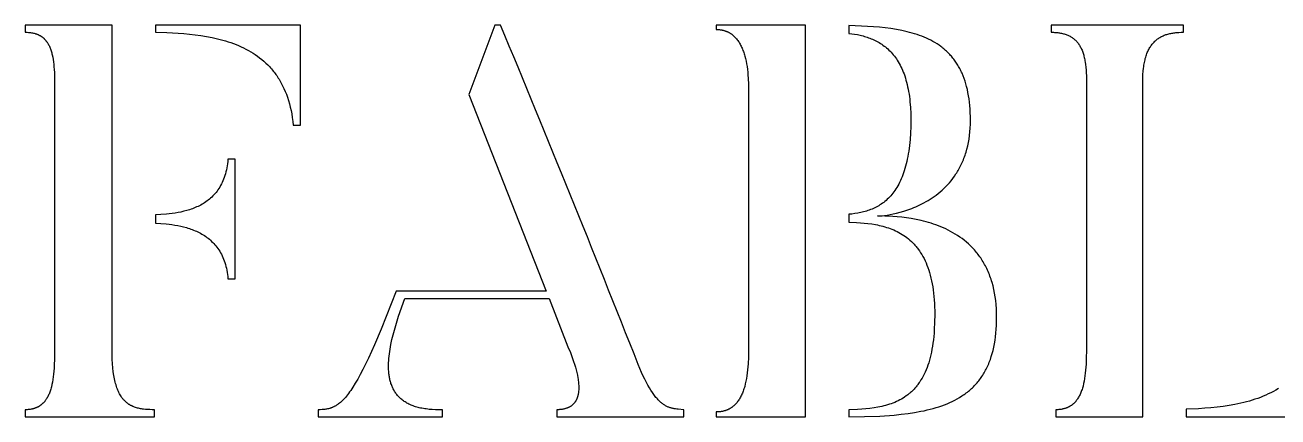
# Model space of a CAD drawing. Header units: millimetres. Extents: x 3735 to 5333, y 3252 to 4770.
# Drawn here: x 4946.7 to 4994.59, y 3335.86 to 3350.86 of the extents above; entities that cross this region are included whole.
import ezdxf

# ---------------------------------------------------------------- set-up
doc = ezdxf.new("R2010")
doc.units = ezdxf.units.MM
doc.layers.add('MASHARAB', color=6, linetype='Continuous', true_color=0xff00ff)

msp = doc.modelspace()

# ---------------------------------------------------------------- linework, layer by layer
at = {"layer": 'MASHARAB'}
for points in [[(4950.026, 3338.44), (4950.026, 3350.862), (4946.703, 3350.862), (4946.703, 3350.585), (4946.746, 3350.584), (4946.788, 3350.583), (4946.83, 3350.58), (4946.87, 3350.577), (4946.909, 3350.572), (4946.947, 3350.567), (4946.984, 3350.56), (4947.02, 3350.553), (4947.055, 3350.545), (4947.09, 3350.535), (4947.106, 3350.53), (4947.123, 3350.525), (4947.139, 3350.519), (4947.155, 3350.513), (4947.171, 3350.507), (4947.186, 3350.501), (4947.201, 3350.494), (4947.217, 3350.487), (4947.231, 3350.48), (4947.246, 3350.473), (4947.26, 3350.465), (4947.275, 3350.458), (4947.288, 3350.45), (4947.302, 3350.441), (4947.316, 3350.433), (4947.329, 3350.424), (4947.342, 3350.415), (4947.355, 3350.406), (4947.367, 3350.396), (4947.38, 3350.386), (4947.392, 3350.376), (4947.404, 3350.366), (4947.416, 3350.356), (4947.427, 3350.345), (4947.439, 3350.334), (4947.45, 3350.323), (4947.461, 3350.311), (4947.472, 3350.299), (4947.482, 3350.287), (4947.493, 3350.275), (4947.503, 3350.263), (4947.513, 3350.25), (4947.523, 3350.237), (4947.532, 3350.224), (4947.542, 3350.211), (4947.551, 3350.197), (4947.569, 3350.169), (4947.586, 3350.14), (4947.603, 3350.11), (4947.619, 3350.079), (4947.634, 3350.047), (4947.648, 3350.014), (4947.662, 3349.98), (4947.675, 3349.945), (4947.688, 3349.909), (4947.7, 3349.873), (4947.711, 3349.835), (4947.722, 3349.796), (4947.732, 3349.757), (4947.741, 3349.716), (4947.759, 3349.632), (4947.774, 3349.544), (4947.787, 3349.452), (4947.798, 3349.357), (4947.808, 3349.257), (4947.816, 3349.154), (4947.822, 3349.047), (4947.829, 3348.822), (4947.832, 3348.582), (4947.832, 3338.355), (4947.829, 3338.091), (4947.82, 3337.844), (4947.813, 3337.726), (4947.804, 3337.612), (4947.794, 3337.503), (4947.781, 3337.397), (4947.767, 3337.296), (4947.75, 3337.199), (4947.731, 3337.106), (4947.71, 3337.017), (4947.699, 3336.974), (4947.687, 3336.932), (4947.675, 3336.891), (4947.662, 3336.852), (4947.648, 3336.813), (4947.633, 3336.775), (4947.618, 3336.739), (4947.603, 3336.703), (4947.586, 3336.669), (4947.569, 3336.636), (4947.552, 3336.603), (4947.534, 3336.572), (4947.514, 3336.542), (4947.495, 3336.513), (4947.485, 3336.499), (4947.474, 3336.485), (4947.464, 3336.471), (4947.453, 3336.458), (4947.442, 3336.445), (4947.431, 3336.432), (4947.42, 3336.42), (4947.409, 3336.407), (4947.397, 3336.395), (4947.385, 3336.384), (4947.373, 3336.372), (4947.361, 3336.361), (4947.349, 3336.35), (4947.336, 3336.339), (4947.323, 3336.329), (4947.31, 3336.319), (4947.297, 3336.309), (4947.284, 3336.3), (4947.27, 3336.29), (4947.257, 3336.281), (4947.243, 3336.273), (4947.228, 3336.264), (4947.214, 3336.256), (4947.199, 3336.248), (4947.185, 3336.24), (4947.17, 3336.233), (4947.154, 3336.226), (4947.139, 3336.219), (4947.123, 3336.213), (4947.108, 3336.206), (4947.092, 3336.2), (4947.075, 3336.195), (4947.059, 3336.189), (4947.042, 3336.184), (4947.025, 3336.179), (4947.008, 3336.175), (4946.991, 3336.17), (4946.973, 3336.166), (4946.937, 3336.159), (4946.9, 3336.153), (4946.863, 3336.148), (4946.824, 3336.144), (4946.785, 3336.141), (4946.744, 3336.139), (4946.703, 3336.139), (4946.703, 3335.862), (4951.646, 3335.862), (4951.646, 3336.139), (4951.559, 3336.139), (4951.473, 3336.142), (4951.389, 3336.146), (4951.307, 3336.152), (4951.227, 3336.161), (4951.187, 3336.166), (4951.148, 3336.172), (4951.11, 3336.179), (4951.072, 3336.187), (4951.034, 3336.195), (4950.997, 3336.205), (4950.961, 3336.215), (4950.925, 3336.226), (4950.89, 3336.239), (4950.855, 3336.252), (4950.821, 3336.266), (4950.787, 3336.282), (4950.77, 3336.29), (4950.754, 3336.299), (4950.738, 3336.307), (4950.721, 3336.316), (4950.705, 3336.326), (4950.69, 3336.335), (4950.674, 3336.345), (4950.658, 3336.356), (4950.643, 3336.366), (4950.628, 3336.377), (4950.613, 3336.389), (4950.598, 3336.4), (4950.583, 3336.412), (4950.568, 3336.425), (4950.554, 3336.437), (4950.54, 3336.45), (4950.526, 3336.464), (4950.512, 3336.478), (4950.498, 3336.492), (4950.485, 3336.506), (4950.471, 3336.521), (4950.458, 3336.537), (4950.445, 3336.552), (4950.432, 3336.568), (4950.419, 3336.585), (4950.407, 3336.602), (4950.394, 3336.619), (4950.382, 3336.637), (4950.37, 3336.655), (4950.358, 3336.674), (4950.335, 3336.712), (4950.313, 3336.752), (4950.292, 3336.794), (4950.271, 3336.838), (4950.251, 3336.884), (4950.232, 3336.931), (4950.213, 3336.981), (4950.196, 3337.033), (4950.179, 3337.086), (4950.163, 3337.142), (4950.148, 3337.2), (4950.133, 3337.259), (4950.12, 3337.321), (4950.107, 3337.386), (4950.096, 3337.452), (4950.075, 3337.592), (4950.058, 3337.742), (4950.044, 3337.901), (4950.034, 3338.07), (4950.028, 3338.25)], [(4956.951, 3347.027), (4957.228, 3347.027), (4957.228, 3350.862), (4951.688, 3350.862), (4951.688, 3350.585), (4952.116, 3350.573), (4952.551, 3350.551), (4952.769, 3350.535), (4952.987, 3350.515), (4953.205, 3350.49), (4953.422, 3350.46), (4953.637, 3350.425), (4953.85, 3350.384), (4954.06, 3350.337), (4954.164, 3350.311), (4954.267, 3350.283), (4954.37, 3350.253), (4954.471, 3350.221), (4954.571, 3350.188), (4954.671, 3350.152), (4954.769, 3350.114), (4954.865, 3350.075), (4954.961, 3350.033), (4955.055, 3349.988), (4955.147, 3349.942), (4955.239, 3349.893), (4955.328, 3349.841), (4955.416, 3349.787), (4955.502, 3349.731), (4955.587, 3349.672), (4955.67, 3349.61), (4955.75, 3349.546), (4955.829, 3349.478), (4955.906, 3349.408), (4955.981, 3349.335), (4956.053, 3349.26), (4956.089, 3349.22), (4956.124, 3349.181), (4956.158, 3349.14), (4956.192, 3349.098), (4956.225, 3349.056), (4956.257, 3349.013), (4956.289, 3348.97), (4956.321, 3348.925), (4956.351, 3348.879), (4956.381, 3348.833), (4956.411, 3348.786), (4956.44, 3348.738), (4956.468, 3348.69), (4956.495, 3348.64), (4956.548, 3348.538), (4956.598, 3348.433), (4956.646, 3348.324), (4956.69, 3348.212), (4956.732, 3348.095), (4956.771, 3347.975), (4956.806, 3347.852), (4956.838, 3347.724), (4956.868, 3347.593), (4956.894, 3347.457), (4956.916, 3347.318), (4956.935, 3347.174)], [(4973.123, 3336.054), (4973.123, 3335.862), (4976.532, 3335.862), (4976.532, 3350.862), (4973.123, 3350.862), (4973.123, 3350.691), (4973.166, 3350.691), (4973.188, 3350.69), (4973.209, 3350.688), (4973.23, 3350.687), (4973.251, 3350.685), (4973.271, 3350.682), (4973.291, 3350.68), (4973.311, 3350.676), (4973.331, 3350.673), (4973.351, 3350.669), (4973.37, 3350.665), (4973.389, 3350.66), (4973.408, 3350.656), (4973.427, 3350.65), (4973.445, 3350.645), (4973.464, 3350.639), (4973.482, 3350.633), (4973.499, 3350.626), (4973.517, 3350.619), (4973.534, 3350.612), (4973.551, 3350.604), (4973.568, 3350.597), (4973.585, 3350.588), (4973.602, 3350.58), (4973.618, 3350.571), (4973.634, 3350.562), (4973.65, 3350.552), (4973.666, 3350.542), (4973.681, 3350.532), (4973.697, 3350.522), (4973.712, 3350.511), (4973.726, 3350.5), (4973.741, 3350.488), (4973.756, 3350.477), (4973.77, 3350.465), (4973.784, 3350.453), (4973.798, 3350.44), (4973.812, 3350.427), (4973.825, 3350.414), (4973.838, 3350.4), (4973.851, 3350.387), (4973.864, 3350.373), (4973.877, 3350.358), (4973.902, 3350.329), (4973.926, 3350.298), (4973.949, 3350.266), (4973.972, 3350.234), (4973.994, 3350.2), (4974.015, 3350.165), (4974.035, 3350.129), (4974.055, 3350.092), (4974.074, 3350.054), (4974.092, 3350.015), (4974.11, 3349.975), (4974.127, 3349.934), (4974.143, 3349.892), (4974.159, 3349.85), (4974.174, 3349.806), (4974.188, 3349.761), (4974.202, 3349.716), (4974.215, 3349.67), (4974.239, 3349.575), (4974.261, 3349.477), (4974.28, 3349.375), (4974.298, 3349.271), (4974.312, 3349.164), (4974.325, 3349.054), (4974.336, 3348.942), (4974.344, 3348.828), (4974.355, 3348.592), (4974.359, 3348.348), (4974.359, 3338.419), (4974.355, 3338.153), (4974.343, 3337.901), (4974.334, 3337.78), (4974.323, 3337.662), (4974.31, 3337.548), (4974.295, 3337.438), (4974.277, 3337.331), (4974.257, 3337.228), (4974.234, 3337.129), (4974.209, 3337.034), (4974.196, 3336.987), (4974.182, 3336.942), (4974.167, 3336.898), (4974.152, 3336.855), (4974.136, 3336.813), (4974.12, 3336.772), (4974.102, 3336.732), (4974.084, 3336.693), (4974.066, 3336.655), (4974.047, 3336.618), (4974.027, 3336.582), (4974.006, 3336.548), (4973.985, 3336.514), (4973.963, 3336.482), (4973.94, 3336.45), (4973.917, 3336.42), (4973.892, 3336.391), (4973.88, 3336.377), (4973.868, 3336.363), (4973.855, 3336.349), (4973.842, 3336.336), (4973.829, 3336.323), (4973.816, 3336.31), (4973.802, 3336.298), (4973.789, 3336.286), (4973.775, 3336.274), (4973.761, 3336.262), (4973.746, 3336.251), (4973.732, 3336.24), (4973.717, 3336.23), (4973.703, 3336.219), (4973.688, 3336.209), (4973.672, 3336.2), (4973.657, 3336.19), (4973.642, 3336.181), (4973.626, 3336.172), (4973.61, 3336.164), (4973.594, 3336.156), (4973.577, 3336.148), (4973.561, 3336.14), (4973.544, 3336.133), (4973.527, 3336.126), (4973.51, 3336.119), (4973.492, 3336.113), (4973.475, 3336.107), (4973.457, 3336.101), (4973.439, 3336.096), (4973.421, 3336.091), (4973.403, 3336.086), (4973.384, 3336.082), (4973.365, 3336.077), (4973.346, 3336.074), (4973.327, 3336.07), (4973.308, 3336.067), (4973.288, 3336.064), (4973.248, 3336.06), (4973.207, 3336.056), (4973.166, 3336.054)], [(4986.099, 3336.139), (4986.099, 3335.862), (4989.423, 3335.862), (4989.423, 3348.689), (4989.425, 3348.829), (4989.43, 3348.963), (4989.439, 3349.09), (4989.452, 3349.21), (4989.46, 3349.268), (4989.468, 3349.325), (4989.478, 3349.38), (4989.488, 3349.433), (4989.499, 3349.485), (4989.511, 3349.536), (4989.523, 3349.585), (4989.537, 3349.632), (4989.551, 3349.678), (4989.566, 3349.723), (4989.582, 3349.766), (4989.599, 3349.808), (4989.616, 3349.849), (4989.635, 3349.888), (4989.654, 3349.926), (4989.673, 3349.963), (4989.694, 3349.998), (4989.715, 3350.032), (4989.737, 3350.065), (4989.759, 3350.097), (4989.783, 3350.127), (4989.807, 3350.157), (4989.831, 3350.185), (4989.857, 3350.212), (4989.883, 3350.238), (4989.91, 3350.263), (4989.937, 3350.286), (4989.965, 3350.309), (4989.994, 3350.331), (4990.023, 3350.351), (4990.053, 3350.371), (4990.083, 3350.389), (4990.114, 3350.407), (4990.146, 3350.424), (4990.179, 3350.439), (4990.211, 3350.454), (4990.245, 3350.468), (4990.279, 3350.481), (4990.313, 3350.493), (4990.349, 3350.504), (4990.384, 3350.515), (4990.42, 3350.524), (4990.457, 3350.533), (4990.494, 3350.541), (4990.532, 3350.549), (4990.57, 3350.555), (4990.609, 3350.561), (4990.648, 3350.566), (4990.688, 3350.571), (4990.728, 3350.575), (4990.81, 3350.58), (4990.893, 3350.584), (4990.978, 3350.585), (4990.978, 3350.862), (4985.928, 3350.862), (4985.928, 3350.585), (4985.971, 3350.584), (4986.013, 3350.583), (4986.054, 3350.582), (4986.094, 3350.579), (4986.134, 3350.576), (4986.173, 3350.572), (4986.212, 3350.567), (4986.249, 3350.561), (4986.286, 3350.555), (4986.322, 3350.548), (4986.358, 3350.54), (4986.393, 3350.531), (4986.427, 3350.522), (4986.46, 3350.511), (4986.493, 3350.5), (4986.525, 3350.488), (4986.556, 3350.475), (4986.587, 3350.461), (4986.616, 3350.447), (4986.646, 3350.432), (4986.674, 3350.415), (4986.702, 3350.398), (4986.729, 3350.38), (4986.756, 3350.361), (4986.782, 3350.341), (4986.807, 3350.321), (4986.831, 3350.299), (4986.855, 3350.277), (4986.878, 3350.253), (4986.9, 3350.229), (4986.922, 3350.204), (4986.943, 3350.177), (4986.964, 3350.15), (4986.983, 3350.122), (4987.002, 3350.093), (4987.021, 3350.063), (4987.038, 3350.032), (4987.055, 3350), (4987.072, 3349.967), (4987.088, 3349.933), (4987.103, 3349.897), (4987.117, 3349.861), (4987.131, 3349.824), (4987.144, 3349.786), (4987.156, 3349.747), (4987.168, 3349.707), (4987.179, 3349.665), (4987.19, 3349.623), (4987.2, 3349.58), (4987.209, 3349.535), (4987.217, 3349.49), (4987.225, 3349.443), (4987.239, 3349.346), (4987.251, 3349.245), (4987.259, 3349.14), (4987.266, 3349.029), (4987.269, 3348.915), (4987.271, 3348.795), (4987.271, 3338.397), (4987.268, 3338.133), (4987.258, 3337.884), (4987.25, 3337.766), (4987.241, 3337.651), (4987.23, 3337.54), (4987.216, 3337.433), (4987.201, 3337.33), (4987.183, 3337.232), (4987.164, 3337.137), (4987.142, 3337.046), (4987.13, 3337.002), (4987.117, 3336.959), (4987.104, 3336.918), (4987.09, 3336.877), (4987.076, 3336.837), (4987.061, 3336.799), (4987.045, 3336.761), (4987.028, 3336.725), (4987.011, 3336.689), (4986.994, 3336.655), (4986.975, 3336.622), (4986.956, 3336.589), (4986.936, 3336.558), (4986.916, 3336.528), (4986.894, 3336.499), (4986.883, 3336.485), (4986.872, 3336.471), (4986.861, 3336.458), (4986.85, 3336.445), (4986.838, 3336.432), (4986.826, 3336.419), (4986.814, 3336.406), (4986.802, 3336.394), (4986.789, 3336.382), (4986.777, 3336.371), (4986.764, 3336.359), (4986.751, 3336.348), (4986.738, 3336.338), (4986.724, 3336.327), (4986.711, 3336.317), (4986.697, 3336.307), (4986.683, 3336.297), (4986.668, 3336.288), (4986.654, 3336.279), (4986.639, 3336.27), (4986.625, 3336.262), (4986.61, 3336.253), (4986.594, 3336.245), (4986.579, 3336.238), (4986.563, 3336.23), (4986.547, 3336.223), (4986.531, 3336.216), (4986.515, 3336.21), (4986.498, 3336.203), (4986.481, 3336.197), (4986.465, 3336.192), (4986.447, 3336.186), (4986.43, 3336.181), (4986.412, 3336.176), (4986.394, 3336.172), (4986.376, 3336.168), (4986.358, 3336.164), (4986.339, 3336.16), (4986.302, 3336.154), (4986.263, 3336.148), (4986.223, 3336.144), (4986.183, 3336.141), (4986.141, 3336.139)], [(4983.84, 3339.676), (4983.838, 3339.842), (4983.831, 3340.004), (4983.82, 3340.161), (4983.804, 3340.313), (4983.785, 3340.46), (4983.761, 3340.603), (4983.733, 3340.742), (4983.701, 3340.876), (4983.666, 3341.006), (4983.647, 3341.07), (4983.627, 3341.132), (4983.606, 3341.193), (4983.584, 3341.253), (4983.562, 3341.313), (4983.538, 3341.371), (4983.514, 3341.428), (4983.489, 3341.484), (4983.463, 3341.539), (4983.437, 3341.594), (4983.409, 3341.647), (4983.381, 3341.699), (4983.352, 3341.75), (4983.323, 3341.801), (4983.292, 3341.85), (4983.261, 3341.899), (4983.23, 3341.946), (4983.197, 3341.993), (4983.164, 3342.039), (4983.131, 3342.084), (4983.097, 3342.128), (4983.062, 3342.171), (4983.026, 3342.213), (4982.99, 3342.254), (4982.954, 3342.295), (4982.917, 3342.335), (4982.879, 3342.373), (4982.841, 3342.412), (4982.763, 3342.485), (4982.683, 3342.556), (4982.601, 3342.623), (4982.518, 3342.687), (4982.433, 3342.748), (4982.347, 3342.807), (4982.259, 3342.862), (4982.17, 3342.915), (4982.08, 3342.965), (4981.989, 3343.012), (4981.897, 3343.057), (4981.804, 3343.1), (4981.71, 3343.139), (4981.616, 3343.177), (4981.522, 3343.212), (4981.427, 3343.245), (4981.332, 3343.276), (4981.237, 3343.305), (4981.142, 3343.332), (4981.047, 3343.356), (4980.952, 3343.379), (4980.764, 3343.42), (4980.577, 3343.454), (4980.395, 3343.482), (4980.216, 3343.504), (4980.042, 3343.522), (4979.874, 3343.535), (4979.713, 3343.544), (4979.56, 3343.55), (4979.281, 3343.554), (4979.303, 3343.554), (4979.328, 3343.555), (4979.391, 3343.558), (4979.467, 3343.565), (4979.556, 3343.576), (4979.656, 3343.59), (4979.767, 3343.609), (4979.888, 3343.633), (4980.016, 3343.662), (4980.152, 3343.697), (4980.295, 3343.738), (4980.442, 3343.787), (4980.518, 3343.814), (4980.594, 3343.842), (4980.671, 3343.873), (4980.748, 3343.906), (4980.826, 3343.941), (4980.905, 3343.977), (4980.984, 3344.017), (4981.062, 3344.058), (4981.141, 3344.102), (4981.22, 3344.148), (4981.298, 3344.196), (4981.376, 3344.247), (4981.453, 3344.3), (4981.529, 3344.356), (4981.605, 3344.415), (4981.68, 3344.476), (4981.753, 3344.54), (4981.825, 3344.607), (4981.896, 3344.677), (4981.966, 3344.75), (4982.034, 3344.826), (4982.099, 3344.905), (4982.164, 3344.987), (4982.226, 3345.072), (4982.285, 3345.161), (4982.314, 3345.206), (4982.343, 3345.252), (4982.371, 3345.3), (4982.398, 3345.348), (4982.424, 3345.396), (4982.45, 3345.446), (4982.476, 3345.497), (4982.5, 3345.548), (4982.524, 3345.601), (4982.547, 3345.654), (4982.569, 3345.708), (4982.591, 3345.763), (4982.612, 3345.819), (4982.632, 3345.876), (4982.651, 3345.934), (4982.669, 3345.992), (4982.704, 3346.113), (4982.734, 3346.237), (4982.761, 3346.365), (4982.784, 3346.497), (4982.804, 3346.633), (4982.819, 3346.773), (4982.83, 3346.917), (4982.837, 3347.066), (4982.839, 3347.218), (4982.837, 3347.364), (4982.833, 3347.506), (4982.825, 3347.644), (4982.815, 3347.778), (4982.802, 3347.908), (4982.786, 3348.035), (4982.767, 3348.158), (4982.745, 3348.277), (4982.721, 3348.392), (4982.693, 3348.504), (4982.664, 3348.613), (4982.631, 3348.718), (4982.596, 3348.82), (4982.559, 3348.918), (4982.518, 3349.014), (4982.497, 3349.06), (4982.476, 3349.106), (4982.453, 3349.151), (4982.431, 3349.195), (4982.407, 3349.238), (4982.383, 3349.28), (4982.358, 3349.322), (4982.333, 3349.363), (4982.307, 3349.403), (4982.281, 3349.443), (4982.254, 3349.482), (4982.226, 3349.52), (4982.198, 3349.557), (4982.169, 3349.594), (4982.14, 3349.63), (4982.11, 3349.665), (4982.08, 3349.699), (4982.049, 3349.733), (4982.018, 3349.767), (4981.986, 3349.799), (4981.953, 3349.831), (4981.92, 3349.862), (4981.886, 3349.893), (4981.852, 3349.923), (4981.818, 3349.952), (4981.782, 3349.981), (4981.747, 3350.009), (4981.711, 3350.036), (4981.637, 3350.089), (4981.561, 3350.14), (4981.483, 3350.188), (4981.404, 3350.234), (4981.322, 3350.278), (4981.239, 3350.32), (4981.154, 3350.359), (4981.067, 3350.397), (4980.979, 3350.432), (4980.888, 3350.466), (4980.797, 3350.498), (4980.703, 3350.528), (4980.608, 3350.556), (4980.512, 3350.582), (4980.414, 3350.607), (4980.314, 3350.63), (4980.213, 3350.652), (4980.007, 3350.691), (4979.796, 3350.724), (4979.58, 3350.753), (4979.359, 3350.776), (4979.134, 3350.796), (4978.671, 3350.824), (4978.194, 3350.841), (4978.194, 3350.542), (4978.302, 3350.529), (4978.41, 3350.513), (4978.518, 3350.493), (4978.626, 3350.47), (4978.68, 3350.457), (4978.733, 3350.444), (4978.786, 3350.429), (4978.84, 3350.413), (4978.892, 3350.396), (4978.945, 3350.378), (4978.997, 3350.358), (4979.049, 3350.338), (4979.1, 3350.316), (4979.152, 3350.293), (4979.202, 3350.269), (4979.252, 3350.243), (4979.302, 3350.216), (4979.351, 3350.188), (4979.4, 3350.158), (4979.448, 3350.126), (4979.495, 3350.094), (4979.542, 3350.059), (4979.588, 3350.023), (4979.634, 3349.985), (4979.679, 3349.946), (4979.722, 3349.905), (4979.766, 3349.862), (4979.808, 3349.818), (4979.85, 3349.771), (4979.89, 3349.723), (4979.93, 3349.673), (4979.969, 3349.621), (4980.007, 3349.567), (4980.043, 3349.511), (4980.079, 3349.453), (4980.114, 3349.393), (4980.148, 3349.331), (4980.18, 3349.267), (4980.212, 3349.2), (4980.242, 3349.132), (4980.271, 3349.061), (4980.299, 3348.988), (4980.326, 3348.912), (4980.351, 3348.834), (4980.375, 3348.754), (4980.398, 3348.671), (4980.419, 3348.586), (4980.439, 3348.499), (4980.458, 3348.409), (4980.475, 3348.316), (4980.491, 3348.221), (4980.505, 3348.123), (4980.517, 3348.022), (4980.528, 3347.919), (4980.545, 3347.704), (4980.556, 3347.477), (4980.559, 3347.24), (4980.556, 3346.973), (4980.546, 3346.719), (4980.53, 3346.478), (4980.507, 3346.25), (4980.479, 3346.034), (4980.463, 3345.931), (4980.445, 3345.831), (4980.426, 3345.733), (4980.405, 3345.638), (4980.383, 3345.546), (4980.36, 3345.457), (4980.336, 3345.371), (4980.31, 3345.287), (4980.283, 3345.206), (4980.255, 3345.128), (4980.226, 3345.052), (4980.195, 3344.978), (4980.164, 3344.907), (4980.131, 3344.839), (4980.097, 3344.773), (4980.062, 3344.709), (4980.026, 3344.648), (4979.989, 3344.589), (4979.951, 3344.532), (4979.913, 3344.477), (4979.873, 3344.424), (4979.832, 3344.374), (4979.79, 3344.325), (4979.748, 3344.279), (4979.705, 3344.235), (4979.66, 3344.192), (4979.615, 3344.152), (4979.57, 3344.113), (4979.523, 3344.076), (4979.476, 3344.041), (4979.428, 3344.007), (4979.38, 3343.976), (4979.331, 3343.945), (4979.281, 3343.917), (4979.23, 3343.89), (4979.179, 3343.864), (4979.128, 3343.84), (4979.076, 3343.818), (4979.023, 3343.797), (4978.97, 3343.777), (4978.917, 3343.758), (4978.863, 3343.741), (4978.809, 3343.725), (4978.754, 3343.71), (4978.7, 3343.697), (4978.644, 3343.684), (4978.589, 3343.672), (4978.533, 3343.662), (4978.421, 3343.644), (4978.308, 3343.629), (4978.194, 3343.618), (4978.194, 3343.319), (4978.484, 3343.307), (4978.63, 3343.298), (4978.775, 3343.285), (4978.921, 3343.269), (4979.067, 3343.249), (4979.211, 3343.225), (4979.283, 3343.21), (4979.354, 3343.195), (4979.425, 3343.178), (4979.495, 3343.16), (4979.565, 3343.141), (4979.635, 3343.119), (4979.704, 3343.097), (4979.772, 3343.072), (4979.84, 3343.046), (4979.906, 3343.018), (4979.972, 3342.989), (4980.038, 3342.957), (4980.102, 3342.924), (4980.166, 3342.888), (4980.228, 3342.851), (4980.29, 3342.811), (4980.35, 3342.769), (4980.41, 3342.725), (4980.468, 3342.679), (4980.525, 3342.63), (4980.581, 3342.579), (4980.609, 3342.553), (4980.636, 3342.526), (4980.663, 3342.498), (4980.69, 3342.469), (4980.716, 3342.44), (4980.742, 3342.411), (4980.767, 3342.38), (4980.792, 3342.349), (4980.817, 3342.318), (4980.842, 3342.285), (4980.889, 3342.218), (4980.936, 3342.149), (4980.98, 3342.076), (4981.023, 3342.001), (4981.065, 3341.922), (4981.104, 3341.841), (4981.142, 3341.756), (4981.178, 3341.668), (4981.213, 3341.577), (4981.245, 3341.483), (4981.275, 3341.385), (4981.304, 3341.284), (4981.33, 3341.179), (4981.355, 3341.071), (4981.377, 3340.959), (4981.397, 3340.844), (4981.415, 3340.725), (4981.431, 3340.602), (4981.444, 3340.475), (4981.455, 3340.345), (4981.464, 3340.21), (4981.47, 3340.072), (4981.474, 3339.929), (4981.475, 3339.782), (4981.471, 3339.485), (4981.458, 3339.205), (4981.448, 3339.07), (4981.436, 3338.94), (4981.423, 3338.814), (4981.407, 3338.692), (4981.389, 3338.573), (4981.369, 3338.458), (4981.348, 3338.347), (4981.324, 3338.239), (4981.299, 3338.135), (4981.271, 3338.035), (4981.242, 3337.937), (4981.211, 3337.844), (4981.179, 3337.753), (4981.144, 3337.666), (4981.108, 3337.582), (4981.07, 3337.501), (4981.031, 3337.424), (4980.99, 3337.349), (4980.948, 3337.277), (4980.903, 3337.208), (4980.881, 3337.175), (4980.858, 3337.142), (4980.834, 3337.11), (4980.811, 3337.079), (4980.786, 3337.048), (4980.762, 3337.018), (4980.737, 3336.989), (4980.712, 3336.96), (4980.686, 3336.932), (4980.66, 3336.905), (4980.634, 3336.878), (4980.608, 3336.852), (4980.581, 3336.827), (4980.553, 3336.802), (4980.526, 3336.778), (4980.498, 3336.754), (4980.47, 3336.731), (4980.441, 3336.709), (4980.412, 3336.687), (4980.383, 3336.665), (4980.324, 3336.624), (4980.263, 3336.585), (4980.201, 3336.549), (4980.138, 3336.514), (4980.074, 3336.482), (4980.009, 3336.451), (4979.943, 3336.422), (4979.876, 3336.395), (4979.808, 3336.37), (4979.739, 3336.346), (4979.669, 3336.324), (4979.598, 3336.304), (4979.526, 3336.285), (4979.453, 3336.268), (4979.379, 3336.252), (4979.305, 3336.237), (4979.154, 3336.212), (4978.999, 3336.191), (4978.843, 3336.174), (4978.684, 3336.161), (4978.522, 3336.151), (4978.194, 3336.139), (4978.194, 3335.862), (4978.795, 3335.874), (4979.373, 3335.898), (4979.926, 3335.937), (4980.192, 3335.964), (4980.452, 3335.996), (4980.704, 3336.034), (4980.948, 3336.079), (4981.067, 3336.103), (4981.185, 3336.13), (4981.3, 3336.158), (4981.413, 3336.188), (4981.524, 3336.221), (4981.633, 3336.255), (4981.74, 3336.291), (4981.844, 3336.33), (4981.947, 3336.37), (4982.047, 3336.413), (4982.144, 3336.459), (4982.24, 3336.506), (4982.333, 3336.557), (4982.423, 3336.609), (4982.511, 3336.665), (4982.554, 3336.693), (4982.597, 3336.723), (4982.639, 3336.753), (4982.68, 3336.783), (4982.72, 3336.815), (4982.76, 3336.847), (4982.8, 3336.879), (4982.838, 3336.913), (4982.876, 3336.947), (4982.913, 3336.982), (4982.95, 3337.018), (4982.986, 3337.054), (4983.021, 3337.091), (4983.056, 3337.129), (4983.09, 3337.168), (4983.123, 3337.208), (4983.156, 3337.248), (4983.187, 3337.289), (4983.219, 3337.331), (4983.249, 3337.374), (4983.279, 3337.417), (4983.308, 3337.462), (4983.336, 3337.507), (4983.364, 3337.553), (4983.39, 3337.6), (4983.417, 3337.648), (4983.442, 3337.696), (4983.467, 3337.746), (4983.49, 3337.796), (4983.514, 3337.847), (4983.536, 3337.9), (4983.558, 3337.953), (4983.579, 3338.007), (4983.599, 3338.062), (4983.637, 3338.174), (4983.671, 3338.29), (4983.703, 3338.411), (4983.731, 3338.535), (4983.757, 3338.663), (4983.779, 3338.795), (4983.797, 3338.931), (4983.813, 3339.072), (4983.825, 3339.216), (4983.833, 3339.365), (4983.839, 3339.518)], [(4954.458, 3341.146), (4954.735, 3341.146), (4954.735, 3345.727), (4954.458, 3345.727), (4954.45, 3345.64), (4954.44, 3345.556), (4954.428, 3345.474), (4954.414, 3345.394), (4954.398, 3345.317), (4954.381, 3345.242), (4954.361, 3345.169), (4954.34, 3345.099), (4954.317, 3345.03), (4954.293, 3344.964), (4954.266, 3344.9), (4954.239, 3344.838), (4954.209, 3344.778), (4954.178, 3344.719), (4954.146, 3344.663), (4954.112, 3344.609), (4954.077, 3344.557), (4954.041, 3344.506), (4954.003, 3344.457), (4953.964, 3344.41), (4953.924, 3344.365), (4953.883, 3344.322), (4953.841, 3344.28), (4953.797, 3344.24), (4953.753, 3344.201), (4953.707, 3344.165), (4953.661, 3344.129), (4953.614, 3344.095), (4953.566, 3344.063), (4953.517, 3344.032), (4953.467, 3344.003), (4953.417, 3343.974), (4953.366, 3343.948), (4953.314, 3343.922), (4953.262, 3343.898), (4953.209, 3343.875), (4953.156, 3343.853), (4953.102, 3343.833), (4953.048, 3343.813), (4952.994, 3343.795), (4952.939, 3343.777), (4952.884, 3343.761), (4952.773, 3343.732), (4952.661, 3343.706), (4952.55, 3343.683), (4952.438, 3343.664), (4952.327, 3343.648), (4952.216, 3343.634), (4952.107, 3343.623), (4951.893, 3343.607), (4951.688, 3343.596), (4951.688, 3343.277), (4951.89, 3343.266), (4952.101, 3343.249), (4952.209, 3343.237), (4952.319, 3343.223), (4952.429, 3343.206), (4952.541, 3343.186), (4952.652, 3343.163), (4952.763, 3343.137), (4952.874, 3343.107), (4952.929, 3343.09), (4952.984, 3343.072), (4953.039, 3343.054), (4953.093, 3343.034), (4953.147, 3343.013), (4953.2, 3342.991), (4953.253, 3342.968), (4953.306, 3342.943), (4953.358, 3342.917), (4953.409, 3342.89), (4953.459, 3342.862), (4953.509, 3342.832), (4953.559, 3342.801), (4953.607, 3342.769), (4953.654, 3342.735), (4953.701, 3342.699), (4953.747, 3342.662), (4953.792, 3342.623), (4953.835, 3342.583), (4953.878, 3342.541), (4953.92, 3342.498), (4953.96, 3342.453), (4953.999, 3342.406), (4954.037, 3342.357), (4954.074, 3342.307), (4954.109, 3342.255), (4954.143, 3342.201), (4954.176, 3342.145), (4954.207, 3342.087), (4954.237, 3342.027), (4954.265, 3341.965), (4954.291, 3341.902), (4954.316, 3341.836), (4954.339, 3341.768), (4954.361, 3341.698), (4954.38, 3341.626), (4954.398, 3341.551), (4954.414, 3341.475), (4954.428, 3341.396), (4954.44, 3341.315), (4954.45, 3341.232)]]:
    msp.add_lwpolyline(points, close=True, dxfattribs=at)
msp.add_lwpolyline([(4970.14, 3337.865, 0.004811), (4964.877, 3350.862), (4964.664, 3350.862), (4963.663, 3348.198), (4966.624, 3340.677), (4960.893, 3340.677), (4960.314, 3339.217), (4960.06, 3338.622), (4959.828, 3338.11), (4959.614, 3337.675), (4959.514, 3337.483), (4959.417, 3337.309), (4959.325, 3337.15), (4959.235, 3337.007), (4959.149, 3336.877), (4959.107, 3336.818), (4959.066, 3336.762), (4959.025, 3336.709), (4958.985, 3336.659), (4958.946, 3336.613), (4958.907, 3336.569), (4958.869, 3336.528), (4958.831, 3336.49), (4958.793, 3336.454), (4958.756, 3336.421), (4958.72, 3336.391), (4958.684, 3336.362), (4958.666, 3336.349), (4958.648, 3336.336), (4958.63, 3336.324), (4958.612, 3336.313), (4958.594, 3336.301), (4958.577, 3336.291), (4958.559, 3336.281), (4958.542, 3336.271), (4958.524, 3336.262), (4958.507, 3336.253), (4958.489, 3336.245), (4958.472, 3336.237), (4958.455, 3336.229), (4958.437, 3336.222), (4958.42, 3336.215), (4958.403, 3336.209), (4958.385, 3336.203), (4958.368, 3336.198), (4958.351, 3336.192), (4958.334, 3336.188), (4958.299, 3336.179), (4958.265, 3336.171), (4958.23, 3336.165), (4958.195, 3336.159), (4958.161, 3336.154), (4958.126, 3336.151), (4958.09, 3336.147), (4958.055, 3336.145), (4957.983, 3336.141), (4957.91, 3336.139), (4957.91, 3335.862), (4962.661, 3335.862), (4962.661, 3336.139), (4962.525, 3336.137), (4962.395, 3336.139), (4962.27, 3336.144), (4962.15, 3336.154), (4962.093, 3336.16), (4962.036, 3336.167), (4961.981, 3336.175), (4961.927, 3336.184), (4961.875, 3336.193), (4961.823, 3336.204), (4961.773, 3336.215), (4961.724, 3336.228), (4961.677, 3336.241), (4961.63, 3336.254), (4961.585, 3336.269), (4961.541, 3336.285), (4961.498, 3336.301), (4961.457, 3336.318), (4961.416, 3336.336), (4961.377, 3336.354), (4961.339, 3336.374), (4961.301, 3336.394), (4961.265, 3336.415), (4961.231, 3336.436), (4961.197, 3336.458), (4961.164, 3336.481), (4961.132, 3336.505), (4961.102, 3336.529), (4961.072, 3336.554), (4961.043, 3336.58), (4961.016, 3336.606), (4960.989, 3336.633), (4960.964, 3336.66), (4960.939, 3336.688), (4960.915, 3336.717), (4960.893, 3336.746), (4960.871, 3336.776), (4960.85, 3336.806), (4960.83, 3336.837), (4960.811, 3336.869), (4960.793, 3336.901), (4960.776, 3336.934), (4960.76, 3336.967), (4960.744, 3337), (4960.729, 3337.034), (4960.716, 3337.069), (4960.703, 3337.104), (4960.69, 3337.14), (4960.679, 3337.176), (4960.668, 3337.212), (4960.659, 3337.249), (4960.649, 3337.286), (4960.641, 3337.324), (4960.633, 3337.362), (4960.627, 3337.4), (4960.62, 3337.439), (4960.615, 3337.479), (4960.61, 3337.518), (4960.603, 3337.598), (4960.598, 3337.68), (4960.595, 3337.763), (4960.595, 3337.847), (4960.597, 3337.932), (4960.602, 3338.017), (4960.609, 3338.104), (4960.617, 3338.192), (4960.628, 3338.28), (4960.64, 3338.369), (4960.654, 3338.459), (4960.688, 3338.639), (4960.727, 3338.821), (4960.771, 3339.003), (4960.819, 3339.185), (4960.871, 3339.367), (4960.982, 3339.724), (4961.213, 3340.4), (4966.731, 3340.4), (4967.455, 3338.546), (4967.548, 3338.323), (4967.631, 3338.1), (4967.669, 3337.99), (4967.705, 3337.881), (4967.737, 3337.773), (4967.766, 3337.667), (4967.792, 3337.562), (4967.815, 3337.459), (4967.834, 3337.359), (4967.842, 3337.309), (4967.849, 3337.26), (4967.855, 3337.212), (4967.86, 3337.165), (4967.863, 3337.118), (4967.866, 3337.072), (4967.868, 3337.026), (4967.868, 3336.982), (4967.867, 3336.938), (4967.866, 3336.895), (4967.862, 3336.853), (4967.858, 3336.812), (4967.852, 3336.772), (4967.849, 3336.752), (4967.846, 3336.733), (4967.842, 3336.713), (4967.837, 3336.694), (4967.833, 3336.676), (4967.828, 3336.657), (4967.822, 3336.639), (4967.817, 3336.621), (4967.811, 3336.603), (4967.805, 3336.586), (4967.798, 3336.569), (4967.791, 3336.552), (4967.783, 3336.535), (4967.776, 3336.519), (4967.768, 3336.503), (4967.759, 3336.487), (4967.75, 3336.472), (4967.741, 3336.457), (4967.731, 3336.442), (4967.721, 3336.428), (4967.711, 3336.413), (4967.7, 3336.4), (4967.689, 3336.386), (4967.677, 3336.373), (4967.665, 3336.36), (4967.653, 3336.347), (4967.64, 3336.335), (4967.627, 3336.323), (4967.614, 3336.311), (4967.6, 3336.3), (4967.585, 3336.289), (4967.571, 3336.279), (4967.555, 3336.269), (4967.54, 3336.259), (4967.524, 3336.249), (4967.507, 3336.24), (4967.49, 3336.231), (4967.473, 3336.223), (4967.455, 3336.215), (4967.437, 3336.207), (4967.418, 3336.2), (4967.399, 3336.193), (4967.379, 3336.187), (4967.359, 3336.181), (4967.339, 3336.175), (4967.318, 3336.17), (4967.296, 3336.165), (4967.274, 3336.16), (4967.252, 3336.156), (4967.229, 3336.153), (4967.206, 3336.15), (4967.182, 3336.147), (4967.158, 3336.144), (4967.133, 3336.142), (4967.108, 3336.141), (4967.082, 3336.14), (4967.029, 3336.139), (4967.029, 3335.862), (4971.887, 3335.862), (4971.887, 3336.139), (4971.67, 3336.155), (4971.617, 3336.161), (4971.565, 3336.168), (4971.513, 3336.176), (4971.487, 3336.181), (4971.461, 3336.187), (4971.436, 3336.193), (4971.41, 3336.199), (4971.385, 3336.207), (4971.359, 3336.215), (4971.334, 3336.223), (4971.308, 3336.233), (4971.283, 3336.243), (4971.258, 3336.254), (4971.232, 3336.266), (4971.207, 3336.279), (4971.181, 3336.293), (4971.156, 3336.308), (4971.13, 3336.324), (4971.105, 3336.341), (4971.079, 3336.359), (4971.054, 3336.379), (4971.028, 3336.399), (4971.002, 3336.421), (4970.976, 3336.444), (4970.95, 3336.469), (4970.924, 3336.494), (4970.898, 3336.522), (4970.871, 3336.551), (4970.845, 3336.581), (4970.818, 3336.613), (4970.791, 3336.646), (4970.764, 3336.681), (4970.737, 3336.718), (4970.709, 3336.756), (4970.682, 3336.796), (4970.626, 3336.882), (4970.569, 3336.975), (4970.511, 3337.076), (4970.452, 3337.185), (4970.393, 3337.303), (4970.331, 3337.429), (4970.269, 3337.565)], format="xyb", close=True, dxfattribs=at)
msp.add_lwpolyline([(4994.608, 3336.948), (4994.515, 3336.893), (4994.42, 3336.84), (4994.323, 3336.789), (4994.225, 3336.742), (4994.126, 3336.696), (4994.025, 3336.653), (4993.923, 3336.612), (4993.819, 3336.574), (4993.714, 3336.537), (4993.609, 3336.503), (4993.502, 3336.471), (4993.393, 3336.441), (4993.284, 3336.412), (4993.174, 3336.386), (4992.951, 3336.339), (4992.725, 3336.298), (4992.496, 3336.263), (4992.265, 3336.235), (4992.031, 3336.211), (4991.796, 3336.193), (4991.56, 3336.178), (4991.085, 3336.16), (4991.085, 3335.862), (4996.71, 3335.862)], dxfattribs=at)

doc.saveas('drawing.dxf')
